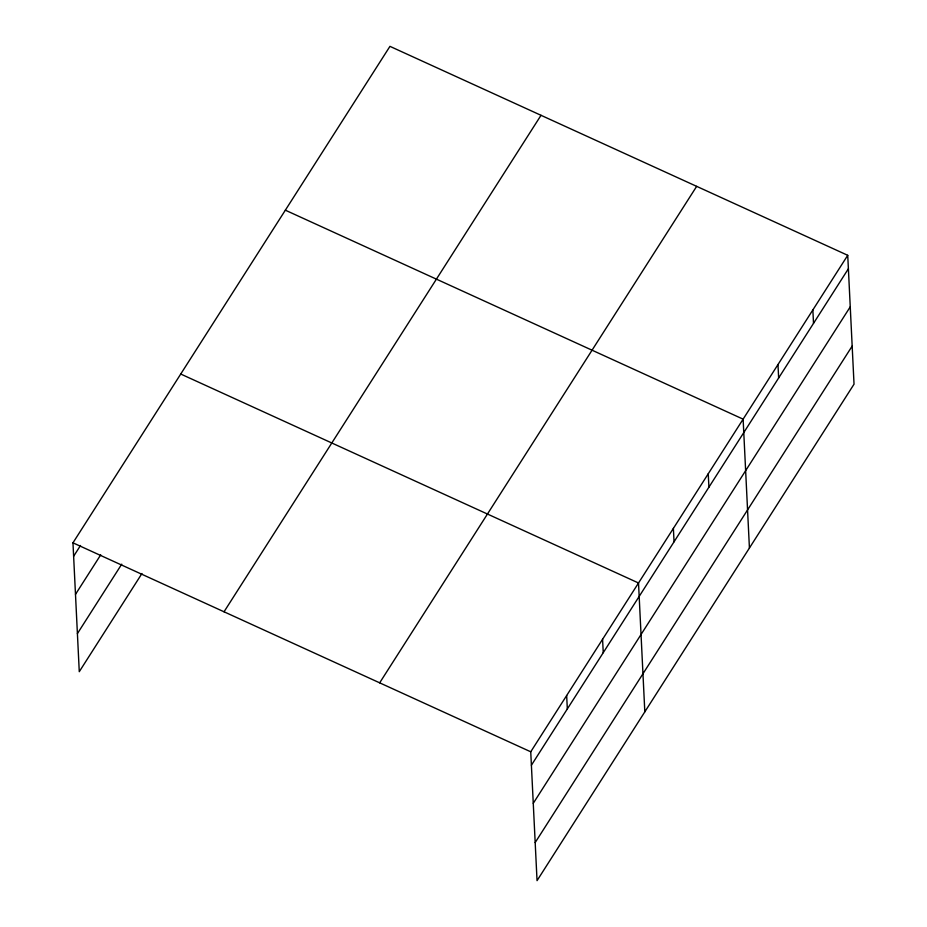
<?xml version="1.0" encoding="UTF-8"?>
<svg xmlns="http://www.w3.org/2000/svg" width="927" height="927" viewBox="0 0 927 927"><rect width="100%" height="100%" fill="white"/><g stroke="black" fill="none" stroke-linecap="round" stroke-linejoin="round"><path stroke-width="1.39" d="M141.947 573.523L79.27 671.693L72.966 542.828L389.954 46.35L847.73 255.307L854.034 384.172L537.046 880.65L530.742 751.797L847.73 255.307M73.627 556.27L80.51 545.493M75.493 594.358L100.719 554.844M77.404 633.604L121.738 564.161M224.033 611.785L541.02 115.307M379.676 682.84L696.664 186.35M531.391 765.227L848.39 268.749M533.257 803.315L850.244 306.837M535.18 842.562L852.168 346.084M285.354 210.186L743.118 419.155L749.422 548.008M180.742 374.033L638.518 582.99L644.821 711.843M72.966 542.828L530.742 751.797M812.863 309.931L813.512 323.361M777.985 364.543L778.645 377.973M708.251 473.767L708.912 487.196M673.384 528.378L674.045 541.808M602.585 639.259L603.245 652.689M566.664 695.528L567.324 708.958"/></g></svg>
